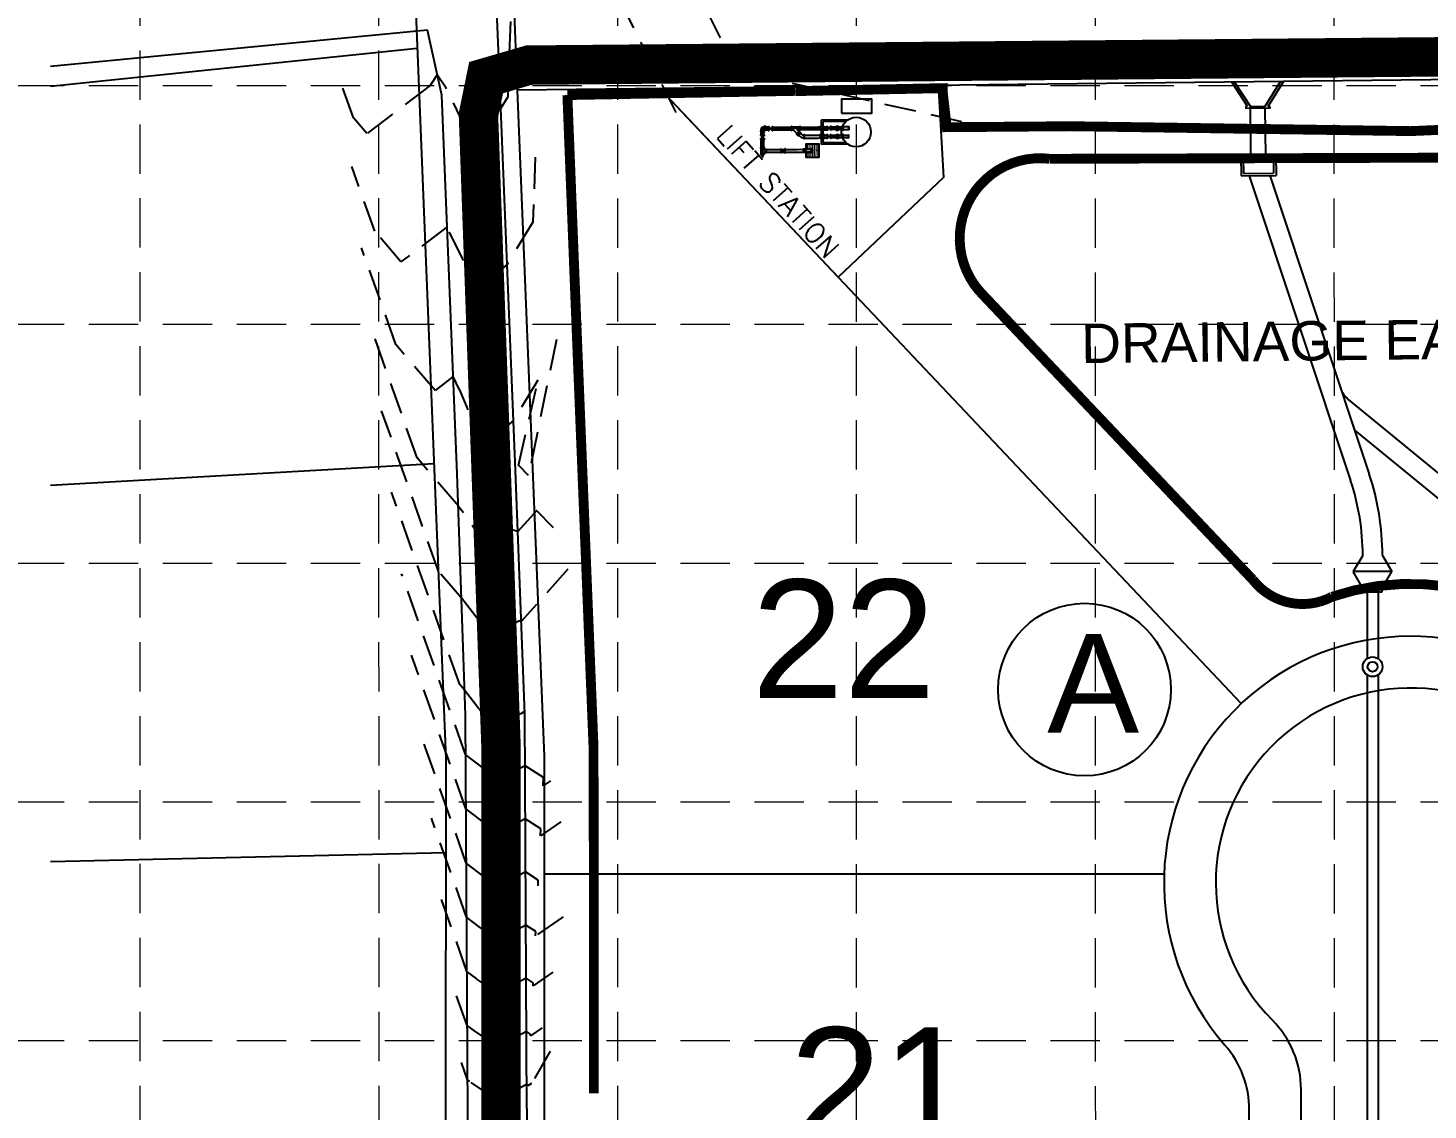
# Model space of a CAD drawing. Header units: feet. Extents: x 4586 to 6528, y 2127 to 5231.
# Drawn here: x 4759.2 to 5043.1, y 4536.9 to 4756.3 of the extents above; entities that cross this region are included whole.
import ezdxf
from ezdxf.enums import TextEntityAlignment as Align

# ---------------------------------------------------------------- set-up
doc = ezdxf.new("R2010")
doc.units = ezdxf.units.FT
doc.header["$LTSCALE"] = 80
doc.header["$MEASUREMENT"] = 0
for name, pattern in [('HIDDEN', [0.375, 0.25, -0.125]), ('PHANTOM2', [1.25, 0.625, -0.125, 0.125, -0.125, 0.125, -0.125]), ('TIGHT', [0.12, 0.08, -0.04])]:
    doc.linetypes.add(name, pattern=pattern)
for name, color, linetype in [('BLOCK', 8, 'CONTINUOUS'), ('CONT-MJR', 9, 'TIGHT'), ('CONT-MNR', 8, 'TIGHT'), ('GRID', 254, 'HIDDEN'), ('LIFTSTATION', 3, 'CONTINUOUS'), ('LIMITS OF DISTURBANCE', 1, 'HIDDEN'), ('LOTNUMS', 8, 'CONTINUOUS'), ('LOTS', 8, 'CONTINUOUS'), ('OUTLINE', 6, 'CONTINUOUS'), ('P-PAV', 8, 'CONTINUOUS'), ('P-RW', 161, 'TIGHT'), ('PROPERTY', 7, 'PHANTOM2'), ('ROAD-LINE', 60, 'CONTINUOUS'), ('ROW', 60, 'CONTINUOUS'), ('SHORES', 8, 'CONTINUOUS'), ('SHT12', 15, 'CONTINUOUS'), ('STORM', 5, 'CONTINUOUS')]:
    doc.layers.add(name, color=color, linetype=linetype)
doc.styles.add('L100', font='simplex', dxfattribs={"height": 8})
doc.styles.get("Standard").update_dxf_attribs({"font": 'ARIAL.TTF', "height": 6.4})

msp = doc.modelspace()

# ---------------------------------------------------------------- linework, layer by layer
at = {"layer": 'BLOCK', "color": 7}
msp.add_circle((4973.41, 4622.15), 17.5, dxfattribs=at)
at = {"layer": 'CONT-MJR', "color": 35, "extrusion": (0.893603, 0.448859, 0), "elevation": 6512.31}
msp.add_lwpolyline([(2049.23, 455), (2058.06, 455)], dxfattribs=at)
at = {"layer": 'CONT-MJR', "color": 35, "extrusion": (0.780347, 0.625347, 0), "elevation": 6796.48}
msp.add_lwpolyline([(636.75, 455), (646.06, 455)], dxfattribs=at)
at = {"layer": 'CONT-MJR', "color": 35, "extrusion": (-0.220185, -0.975458, 0), "elevation": -5710.64}
msp.add_lwpolyline([(3784.02, 455), (3739.8, 455)], dxfattribs=at)
at = {"layer": 'CONT-MJR', "color": 35, "extrusion": (0.942639, 0.333815, 0)}
for points, elevation in [([(2786.27, 460), (2813.94, 460)], 6119.2), ([(2705.5, 465), (2732.69, 465)], 6101.16)]:
    msp.add_lwpolyline(points, dxfattribs=dict(at, elevation=elevation))
at = {"layer": 'CONT-MJR', "color": 35}
for points, elevation in [([(4846.44, 4659.36), (4838.1, 4669.13)], 460), ([(4865.75, 4654.92), (4862.32, 4658.48)], 460), ([(4852.8, 4650.15), (4847.47, 4658.02)], 460), ([(4855.95, 4653.47), (4852.8, 4650.15)], 460), ([(4851.63, 4584.24), (4848.05, 4586.97)], 465), ([(4860.07, 4585.15), (4857.63, 4583.83)], 465)]:
    msp.add_lwpolyline(points, dxfattribs=dict(at, elevation=elevation))
at = {"layer": 'CONT-MJR', "color": 35, "extrusion": (0.792582, 0.609765, 0), "elevation": 6682.31}
msp.add_lwpolyline([(736.05, 460), (737.74, 460)], dxfattribs=at)
at = {"layer": 'CONT-MJR', "color": 35, "extrusion": (0.74728, -0.664509, 0), "elevation": 537.92}
msp.add_lwpolyline([(6712.25, 460), (6706.49, 460)], dxfattribs=at)
at = {"layer": 'CONT-MJR', "color": 35, "extrusion": (-0.560335, 0.828266, 0), "elevation": 1133.34}
msp.add_lwpolyline([(-6631.36, 460), (-6629.52, 460)], dxfattribs=at)
at = {"layer": 'CONT-MJR', "color": 35, "extrusion": (-0.296449, -0.955049, 0), "elevation": -5885.26}
msp.add_lwpolyline([(3260.38, 460), (3259.31, 460)], dxfattribs=at)
at = {"layer": 'CONT-MJR', "color": 35, "extrusion": (-0.542801, -0.839862, 0), "elevation": -6488.94}
msp.add_lwpolyline([(1596.03, 465), (1592.96, 465)], dxfattribs=at)
at = {"layer": 'CONT-MJR', "color": 35, "extrusion": (-0.560546, -0.828123, 0), "elevation": -6515.88}
msp.add_lwpolyline([(1451.06, 465), (1448.07, 465)], dxfattribs=at)
at = {"layer": 'CONT-MJR', "color": 35, "extrusion": (-0.338634, 0.940918, 0), "elevation": 2668.05}
msp.add_lwpolyline([(-6122.87, 465), (-6119.13, 465)], dxfattribs=at)
at = {"layer": 'CONT-MJR', "color": 35, "extrusion": (0.999502, -0.031565, 0), "elevation": 4715.55}
msp.add_lwpolyline([(4733.54, 465), (4734.69, 465)], dxfattribs=at)
at = {"layer": 'CONT-MNR', "color": 35, "extrusion": (0.893603, 0.448859, 0), "elevation": 6497.49}
msp.add_lwpolyline([(2039.72, 456), (2065.2, 456)], dxfattribs=at)
at = {"layer": 'CONT-MNR', "color": 35, "extrusion": (0.99937, -0.035504, 0)}
for points, elevation in [([(4927.07, 457), (4911.78, 457)], 4685.01), ([(4899.73, 458), (4886.59, 458)], 4691.02)]:
    msp.add_lwpolyline(points, dxfattribs=dict(at, elevation=elevation))
at = {"layer": 'CONT-MNR', "color": 35, "extrusion": (0.838574, -0.544788, 0), "elevation": 1474.5}
msp.add_lwpolyline([(6618.52, 457), (6615.93, 457)], dxfattribs=at)
at = {"layer": 'CONT-MNR', "color": 35, "extrusion": (0.833143, 0.553057, 0), "elevation": 6659.49}
msp.add_lwpolyline([(1273.49, 457), (1276.79, 457)], dxfattribs=at)
at = {"layer": 'CONT-MNR', "color": 35}
for points, elevation in [([(4825.17, 4738.07), (4822.79, 4744.78)], 457), ([(4840.76, 4744.65), (4827.88, 4734.89)], 457), ([(4827.88, 4734.89), (4825.17, 4738.07)], 457), ([(4854.78, 4739.82), (4854.21, 4739.04)], 457), ([(4855.03, 4740.03), (4854.78, 4739.82)], 457), ([(4844.17, 4715.96), (4834.8, 4708.86)], 458), ([(4861.55, 4716.96), (4856.32, 4708.37)], 458), ([(4834.8, 4708.86), (4829.48, 4715.09)], 458), ([(4833.79, 4692.11), (4826.83, 4711.74)], 459), ([(4856.32, 4708.37), (4855.4, 4707.58)], 458), ([(4845.41, 4685.62), (4841.72, 4682.82)], 459), ([(4858.67, 4667.61), (4862.59, 4684.88)], 459), ([(4852.1, 4669.98), (4846.71, 4682.93)], 459), ([(4842.4, 4646.15), (4830.88, 4678.69)], 461), ([(4857.61, 4676.71), (4856.02, 4675.34)], 459), ([(4852.39, 4670.39), (4852.1, 4669.98)], 459), ([(4847.07, 4640.68), (4842.4, 4646.15)], 461), ([(4851.05, 4635.52), (4847.07, 4640.68)], 461), ([(4858.67, 4636.1), (4854.82, 4633.49)], 461), ([(4859.19, 4635.94), (4858.67, 4636.1)], 461), ([(4853.42, 4632.02), (4851.05, 4635.52)], 461), ([(4854.82, 4633.49), (4853.42, 4632.02)], 461), ([(4853.77, 4615.43), (4851.34, 4617.28)], 462), ([(4859.87, 4617.71), (4859.13, 4617.2)], 462), ([(4853.06, 4605.04), (4847.92, 4608.94)], 463), ([(4853.98, 4604.41), (4853.06, 4605.04)], 463), ([(4859.16, 4606.27), (4853.98, 4604.41)], 463), ([(4859.96, 4606.7), (4859.16, 4606.27)], 463), ([(4863.65, 4602.62), (4863.7, 4604.29)], 463), ([(4865.16, 4603.66), (4863.65, 4602.62)], 463), ([(4848.11, 4575.98), (4840.99, 4596.08)], 466), ([(4867.24, 4595.31), (4863.13, 4592.48)], 464), ([(4863.13, 4592.48), (4863.18, 4593.89)], 464), ([(4867.72, 4576.08), (4862.1, 4572.19)], 466), ([(4854.17, 4571.64), (4850.92, 4573.84)], 466), ([(4856.86, 4572.61), (4854.17, 4571.64)], 466), ([(4848.24, 4554.01), (4845.04, 4563.03)], 468), ([(4860.18, 4563.6), (4856.09, 4561.39)], 467), ([(4849.5, 4553.05), (4848.24, 4554.01)], 468), ([(4860.23, 4552.83), (4855.32, 4550.16)], 468), ([(4855.32, 4550.16), (4854.3, 4549.8)], 468), ([(4848.3, 4543.02), (4847.06, 4546.51)], 469), ([(4848.79, 4542.65), (4848.3, 4543.02)], 469), ([(4860.28, 4542.06), (4854.55, 4538.94)], 469), ([(4860.55, 4541.89), (4860.28, 4542.06)], 469), ([(4860.54, 4541.77), (4860.55, 4541.89)], 469)]:
    msp.add_lwpolyline(points, dxfattribs=dict(at, elevation=elevation))
at = {"layer": 'CONT-MNR', "color": 35, "extrusion": (0.900261, 0.43535, 0)}
for points, elevation in [([(2152.37, 457), (2162.08, 457)], 6426.2), ([(2129.11, 458), (2136.69, 458)], 6414.11), ([(2105.85, 459), (2108.83, 459)], 6402.02)]:
    msp.add_lwpolyline(points, dxfattribs=dict(at, elevation=elevation))
at = {"layer": 'CONT-MNR', "color": 35, "extrusion": (0.85396, -0.520339, 0)}
for points, elevation in [([(6576.77, 457), (6574.06, 457)], 1679.58), ([(6530.9, 459), (6521.32, 459)], 1714.73)]:
    msp.add_lwpolyline(points, dxfattribs=dict(at, elevation=elevation))
at = {"layer": 'CONT-MNR', "color": 35, "extrusion": (0.818125, -0.575041, 0)}
for points, elevation in [([(6668.5, 457), (6660.27, 457)], 1246.21), ([(6639.89, 458), (6635.52, 458)], 1265.2)]:
    msp.add_lwpolyline(points, dxfattribs=dict(at, elevation=elevation))
at = {"layer": 'CONT-MNR', "color": 35, "extrusion": (0.923264, 0.384165, 0)}
for points, elevation in [([(2506.17, 457), (2509.45, 457)], 6295.34), ([(2476.89, 458), (2485.55, 458)], 6284.58)]:
    msp.add_lwpolyline(points, dxfattribs=dict(at, elevation=elevation))
at = {"layer": 'CONT-MNR', "color": 35, "extrusion": (0.942639, 0.333815, 0)}
for points, elevation in [([(2832.47, 458), (2846.44, 458)], 6126.42), ([(2740.07, 462), (2781.44, 462)], 6111.98), ([(2726.26, 463), (2765.19, 463)], 6108.37), ([(2715.88, 464), (2748.94, 464)], 6104.77), ([(2684.75, 467), (2700.19, 467)], 6093.94)]:
    msp.add_lwpolyline(points, dxfattribs=dict(at, elevation=elevation))
at = {"layer": 'CONT-MNR', "color": 35, "extrusion": (0.806248, -0.591577, 0)}
for points, elevation in [([(6667.82, 458), (6664.27, 458)], 1129.76), ([(6642.2, 459), (6636.05, 459)], 1149.34)]:
    msp.add_lwpolyline(points, dxfattribs=dict(at, elevation=elevation))
at = {"layer": 'CONT-MNR', "color": 35, "extrusion": (0.979467, -0.201606, 0), "elevation": 3820.26}
msp.add_lwpolyline([(5577.84, 459), (5549.68, 459)], dxfattribs=at)
at = {"layer": 'CONT-MNR', "color": 35, "extrusion": (0.760418, 0.649434, 0)}
for points, elevation in [([(416.53, 459), (428.74, 459)], 6722.91), ([(366.39, 462), (367.92, 462)], 6687.97)]:
    msp.add_lwpolyline(points, dxfattribs=dict(at, elevation=elevation))
at = {"layer": 'CONT-MNR', "color": 35, "extrusion": (0.720575, 0.693377, 0), "elevation": 6737.45}
msp.add_lwpolyline([(-8.4, 459), (-5.53, 459)], dxfattribs=at)
at = {"layer": 'CONT-MNR', "color": 35, "extrusion": (0.74728, -0.664509, 0), "elevation": 550.55}
msp.add_lwpolyline([(6707.55, 461), (6693.32, 461)], dxfattribs=at)
at = {"layer": 'CONT-MNR', "color": 35, "extrusion": (0.792582, 0.609765, 0), "elevation": 6660.54}
msp.add_lwpolyline([(701.4, 462), (707.36, 462)], dxfattribs=at)
at = {"layer": 'CONT-MNR', "color": 35, "extrusion": (0.338634, -0.940918, 0)}
for points, elevation in [([(6135.58, 462), (6130.05, 462)], -2698.94), ([(6104.78, 469), (6104.57, 469)], -2626.86)]:
    msp.add_lwpolyline(points, dxfattribs=dict(at, elevation=elevation))
at = {"layer": 'CONT-MNR', "color": 35, "extrusion": (-0.296449, -0.955049, 0), "elevation": -5850.84}
msp.add_lwpolyline([(3272.52, 462), (3272.5, 462)], dxfattribs=at)
at = {"layer": 'CONT-MNR', "color": 35, "extrusion": (-0.560546, -0.828123, 0)}
for points, elevation in [([(1432.54, 462), (1432.35, 462)], -6542.91), ([(1444.89, 464), (1442.83, 464)], -6524.89), ([(1463.41, 467), (1458.55, 467)], -6497.86), ([(1469.58, 468), (1463.79, 468)], -6488.85)]:
    msp.add_lwpolyline(points, dxfattribs=dict(at, elevation=elevation))
at = {"layer": 'CONT-MNR', "color": 35, "extrusion": (-0.542801, -0.839862, 0)}
for points, elevation in [([(1585.63, 463), (1581.17, 463)], -6506.98), ([(1590.83, 464), (1587.07, 464)], -6497.96), ([(1601.24, 466), (1598.85, 466)], -6479.92)]:
    msp.add_lwpolyline(points, dxfattribs=dict(at, elevation=elevation))
at = {"layer": 'CONT-MNR', "color": 35, "extrusion": (0.605687, 0.795703, 0), "elevation": 6594.97}
msp.add_lwpolyline([(-1078.11, 464), (-1072.63, 464)], dxfattribs=at)
at = {"layer": 'CONT-MNR', "color": 35, "extrusion": (-0.338634, 0.940918, 0)}
for points, elevation in [([(-6127.39, 464), (-6122.77, 464)], 2678.35), ([(-6113.82, 467), (-6111.85, 467)], 2647.45)]:
    msp.add_lwpolyline(points, dxfattribs=dict(at, elevation=elevation))
at = {"layer": 'CONT-MNR', "color": 35, "extrusion": (-0.477166, 0.878813, 0), "elevation": 1719.93}
msp.add_lwpolyline([(-6464.07, 464), (-6462.22, 464)], dxfattribs=at)
at = {"layer": 'CONT-MNR', "color": 35, "extrusion": (-0.605687, -0.795703, 0)}
for points, elevation in [([(1089.57, 466), (1086.04, 466)], -6577.56), ([(1095.3, 467), (1092.75, 467)], -6568.86)]:
    msp.add_lwpolyline(points, dxfattribs=dict(at, elevation=elevation))
at = {"layer": 'CONT-MNR', "color": 35, "extrusion": (0.477166, -0.878813, 0), "elevation": -1700.94}
msp.add_lwpolyline([(6453.88, 466), (6450.16, 466)], dxfattribs=at)
at = {"layer": 'CONT-MNR', "color": 35, "extrusion": (0.999502, -0.031565, 0)}
for points, elevation in [([(4723.39, 466), (4724.28, 466)], 4715.35), ([(4713.23, 467), (4713.87, 467)], 4715.16), ([(4703.08, 468), (4703.46, 468)], 4714.96)]:
    msp.add_lwpolyline(points, dxfattribs=dict(at, elevation=elevation))
at = {"layer": 'CONT-MNR', "color": 35, "extrusion": (-0.567956, 0.823059, 0)}
for points, elevation in [([(-6597.27, 467), (-6592.41, 467)], 993.67), ([(-6580.93, 469), (-6580.04, 469)], 977.57)]:
    msp.add_lwpolyline(points, dxfattribs=dict(at, elevation=elevation))
at = {"layer": 'CONT-MNR', "color": 35, "extrusion": (0.542801, 0.839862, 0)}
for points, elevation in [([(-1606.44, 467), (-1604.75, 467)], 6470.9), ([(-1611.64, 468), (-1610.64, 468)], 6461.88)]:
    msp.add_lwpolyline(points, dxfattribs=dict(at, elevation=elevation))
at = {"layer": 'CONT-MNR', "color": 35, "extrusion": (0.567956, -0.823059, 0), "elevation": -985.62}
msp.add_lwpolyline([(6589.1, 468), (6586.22, 468)], dxfattribs=at)
at = {"layer": 'CONT-MNR', "color": 35, "extrusion": (0.865793, -0.500403, 0), "elevation": 1935.89}
msp.add_lwpolyline([(6372.83, 469), (6365.27, 469)], dxfattribs=at)
at = {"layer": 'CONT-MNR', "color": 35, "extrusion": (0.560546, 0.828123, 0), "elevation": 6479.84}
msp.add_lwpolyline([(-1475.76, 469), (-1469.03, 469)], dxfattribs=at)
at = {"layer": 'GRID', "color": 252, "linetype": 'HIDDEN', "lineweight": 0, "ltscale": 0.5}
for p, q in [((4782.29, 2371.77), (4781.84, 5178.51)), ((4830.97, 2371.77), (4830.2, 5178.44)), ((4878.95, 2371.76), (4878.75, 5178.81)), ((4927.08, 2371.75), (4927.23, 5178.72)), ((4975.87, 2371.74), (4975.61, 5178.55)), ((5024.47, 2371.74), (5023.98, 5178.59)), ((4636.51, 4744.65), (6476.69, 4744.65)), ((4636.51, 4696.22), (6476.69, 4696.22)), ((4636.51, 4647.8), (6476.69, 4647.8)), ((4636.51, 4599.37), (6476.69, 4599.37)), ((4636.51, 4550.95), (6476.69, 4550.95))]:
    msp.add_line(p, q, dxfattribs=at)
at = {"layer": 'LIFTSTATION', "color": 7}
for p, q in [((4924.2, 4735.96), (4908.09, 4735.96)), ((4908.09, 4735.96), (4908.09, 4730.05)), ((4920.08, 4737.7), (4925.47, 4737.73)), ((4920.11, 4732.7), (4920.08, 4737.7)), ((4920.41, 4737.38), (4925.05, 4737.4)), ((4920.44, 4733.02), (4920.41, 4737.38)), ((4925.42, 4732.73), (4920.11, 4732.7)), ((4925.02, 4733.05), (4920.44, 4733.02))]:
    msp.add_line(p, q, dxfattribs=at)
at = {"layer": 'LIFTSTATION', "color": 7, "linetype": 'Continuous'}
msp.add_lwpolyline([(4924.14, 4739.01), (4930.28, 4739.05), (4930.25, 4741.89), (4924.1, 4741.85)], close=True, dxfattribs=at)
at = {"layer": 'LIFTSTATION', "color": 7, "flags": 128}
msp.add_lwpolyline([(4918.16, 4731.83), (4918.17, 4731.16), (4918.17, 4731.05), (4918.06, 4731.05), (4918.06, 4731.16), (4916.93, 4731.15), (4916.93, 4730.09), (4919.6, 4730.11), (4919.58, 4732.77), (4916.92, 4732.76), (4916.92, 4731.71), (4918.06, 4731.72), (4918.06, 4731.83), (4918.16, 4731.83)], close=True, dxfattribs=at)
at = {"layer": 'LIFTSTATION', "color": 7}
msp.add_circle((4927.1, 4735.21), 3, dxfattribs=at)
at = {"layer": 'LIMITS OF DISTURBANCE', "ltscale": 2, "const_width": 8}
msp.add_lwpolyline([(4855.08, 4364.06), (4855.09, 4610.73), (4850.52, 4738.67), (4852.07, 4746.25), (4860.75, 4748.78), (5162.69, 4751.53), (5212.3, 4752.21), (5388.22, 4765.89), (5667.77, 4688.32), (5668.65, 4679.17), (5719.43, 3964.41)], dxfattribs=at)
at = {"layer": 'LOTNUMS', "color": 7}
msp.add_lwpolyline([(4943.8, 4743.85), (4944.82, 4725.98), (4923.45, 4705.79), (4888.18, 4743.11), (4943.72, 4743.84)], dxfattribs=at)
at = {"layer": 'LOTS', "color": 7}
for p, q in [((4887.33, 4744.01), (5005.18, 4619.29)), ((4863.92, 4584.75), (4989.56, 4584.75))]:
    msp.add_line(p, q, dxfattribs=at)
at = {"layer": 'OUTLINE', "color": 7}
for p, q in [((4907.82, 4734.48), (4907.81, 4735.77)), ((4908.38, 4734.48), (4908.38, 4735.53)), ((4907.82, 4734.48), (4908.39, 4733.82)), ((4907.83, 4733.82), (4908.38, 4734.48)), ((4907.85, 4730.51), (4907.83, 4733.82)), ((4908.4, 4731.66), (4908.39, 4733.82)), ((4908.41, 4730.51), (4908.4, 4731.1))]:
    msp.add_line(p, q, dxfattribs=at)
at = {"layer": 'OUTLINE', "color": 7, "linetype": 'Continuous'}
for p, q in [((4909.36, 4736.18), (4908.22, 4736.17)), ((4909.36, 4735.62), (4908.46, 4735.61))]:
    msp.add_line(p, q, dxfattribs=at)
at = {"layer": 'OUTLINE', "color": 7, "linetype": 'Continuous', "flags": 128}
for points in [[(4907.72, 4735.25), (4908.5, 4735.26), (4908.5, 4735.36), (4907.72, 4735.36), (4907.72, 4735.25)], [(4908.68, 4735.43), (4908.68, 4736.37), (4908.55, 4736.37), (4908.55, 4735.43), (4908.68, 4735.43)], [(4909.47, 4735.51), (4909.46, 4736.29), (4909.36, 4736.29), (4909.36, 4735.51), (4909.47, 4735.51)], [(4910.19, 4735.51), (4910.18, 4736.3), (4910.08, 4736.3), (4910.08, 4735.51), (4910.19, 4735.51)], [(4914.09, 4735.54), (4914.08, 4736.32), (4913.98, 4736.32), (4913.98, 4735.54), (4914.09, 4735.54)], [(4915.11, 4734.72), (4915.66, 4735.27), (4915.58, 4735.35), (4915.03, 4734.79), (4915.11, 4734.72)], [(4915.37, 4734.44), (4915.92, 4735), (4915.85, 4735.07), (4915.3, 4734.52), (4915.37, 4734.44)], [(4915.77, 4735.55), (4915.77, 4736.33), (4915.66, 4736.33), (4915.66, 4735.55), (4915.77, 4735.55)], [(4919.84, 4735.57), (4919.83, 4736.36), (4919.94, 4736.36), (4919.94, 4735.57), (4919.84, 4735.57)], [(4920.64, 4736.36), (4920.65, 4735.58), (4920.57, 4735.58), (4920.57, 4736.36), (4920.64, 4736.36)], [(4921.16, 4735.58), (4921.16, 4736.36), (4921.26, 4736.36), (4921.27, 4735.58), (4921.16, 4735.58)], [(4921.88, 4735.59), (4921.88, 4736.37), (4921.98, 4736.37), (4921.99, 4735.59), (4921.88, 4735.59)], [(4923.2, 4736.38), (4923.2, 4735.59), (4923.1, 4735.59), (4923.09, 4736.38), (4923.2, 4736.38)], [(4923.5, 4736.38), (4923.5, 4735.59), (4923.39, 4735.59), (4923.39, 4736.38), (4923.5, 4736.38)], [(4924.34, 4736.38), (4924.34, 4735.6), (4924.45, 4735.6), (4924.44, 4736.38), (4924.34, 4736.38)], [(4907.72, 4734.48), (4908.51, 4734.48), (4908.51, 4734.59), (4907.72, 4734.58), (4907.72, 4734.48)], [(4907.73, 4733.71), (4908.51, 4733.72), (4908.51, 4733.82), (4907.73, 4733.82), (4907.73, 4733.71)], [(4916.62, 4733.88), (4916.61, 4734.66), (4916.5, 4734.66), (4916.51, 4733.87), (4916.62, 4733.88)], [(4919.85, 4733.9), (4919.84, 4734.68), (4919.95, 4734.68), (4919.95, 4733.9), (4919.85, 4733.9)], [(4920.66, 4733.9), (4920.65, 4734.68), (4920.58, 4734.68), (4920.58, 4733.9), (4920.66, 4733.9)], [(4921.17, 4733.9), (4921.17, 4734.69), (4921.27, 4734.69), (4921.28, 4733.9), (4921.17, 4733.9)], [(4921.89, 4733.91), (4921.89, 4734.69), (4921.99, 4734.69), (4922, 4733.91), (4921.89, 4733.91)], [(4923.21, 4734.7), (4923.21, 4733.91), (4923.11, 4733.91), (4923.1, 4734.7), (4923.21, 4734.7)], [(4923.51, 4734.7), (4923.51, 4733.92), (4923.4, 4733.92), (4923.4, 4734.7), (4923.51, 4734.7)], [(4924.35, 4734.71), (4924.35, 4733.92), (4924.46, 4733.92), (4924.45, 4734.71), (4924.35, 4734.71)], [(4907.74, 4731.95), (4908.52, 4731.95), (4908.52, 4732.06), (4907.74, 4732.05), (4907.74, 4731.95)], [(4907.75, 4730.81), (4908.53, 4730.82), (4908.53, 4730.93), (4907.75, 4730.92), (4907.75, 4730.81)], [(4908.84, 4731.77), (4908.84, 4730.99), (4908.73, 4730.99), (4908.73, 4731.77), (4908.84, 4731.77)], [(4911.99, 4731.79), (4912, 4731.01), (4911.89, 4731.01), (4911.88, 4731.79), (4911.99, 4731.79)], [(4912.6, 4731.8), (4912.61, 4731.01), (4912.72, 4731.02), (4912.71, 4731.8), (4912.6, 4731.8)], [(4916.45, 4731.04), (4916.45, 4731.82), (4916.55, 4731.82), (4916.56, 4731.04), (4916.45, 4731.04)], [(4916.75, 4731.04), (4916.74, 4731.82), (4916.85, 4731.82), (4916.85, 4731.04), (4916.75, 4731.04)], [(4918.06, 4731.05), (4918.06, 4731.83), (4918.16, 4731.83), (4918.17, 4731.05), (4918.06, 4731.05)]]:
    msp.add_lwpolyline(points, close=True, dxfattribs=at)
for points in [[(4908.5, 4735.31), (4907.72, 4735.31)], [(4908.61, 4736.37), (4908.62, 4735.43)], [(4909.41, 4736.29), (4909.41, 4735.51)], [(4909.46, 4736.18), (4910.08, 4735.62)], [(4909.47, 4735.62), (4910.08, 4736.19)], [(4910.13, 4736.3), (4910.14, 4735.51)], [(4910.18, 4736.19), (4913.26, 4736.2)], [(4910.19, 4735.63), (4913.27, 4735.64)], [(4913.26, 4736.2), (4913.98, 4736.21)], [(4913.26, 4735.64), (4913.98, 4735.65)], [(4914.03, 4736.32), (4914.04, 4735.54)], [(4915.5, 4735.27), (4915.11, 4735.66), (4915.66, 4735.66), (4915.66, 4736.22), (4914.09, 4736.21), (4914.09, 4735.65), (4914.32, 4735.65), (4915.11, 4734.87)], [(4915.62, 4735.31), (4915.07, 4734.75)], [(4915.58, 4735.19), (4915.99, 4734.78)], [(4915.71, 4736.33), (4915.72, 4735.55)], [(4915.77, 4736.22), (4919.38, 4736.24), (4919.83, 4736.25)], [(4919.83, 4735.68), (4919.38, 4735.68), (4915.77, 4735.66)], [(4919.88, 4736.36), (4919.89, 4735.57)], [(4919.94, 4736.25), (4920.38, 4736.25)], [(4919.94, 4735.69), (4920.39, 4735.69)], [(4920.38, 4736.25), (4920.57, 4736.25)], [(4920.39, 4735.69), (4920.57, 4735.69)], [(4920.64, 4736.25), (4920.83, 4736.25)], [(4920.65, 4735.69), (4920.83, 4735.69)], [(4920.83, 4736.25), (4921.16, 4736.25)], [(4920.83, 4735.69), (4921.16, 4735.69)], [(4921.21, 4736.36), (4921.22, 4735.58)], [(4921.88, 4735.7), (4921.26, 4736.25)], [(4921.88, 4736.26), (4921.27, 4735.69)], [(4921.93, 4736.37), (4921.94, 4735.59)], [(4921.98, 4736.26), (4923.1, 4736.27)], [(4921.98, 4736.26), (4923.1, 4735.7)], [(4923.1, 4735.7), (4921.99, 4735.7)], [(4923.09, 4736.34), (4923.04, 4736.34), (4923.04, 4736.29), (4923.09, 4736.29)], [(4923.09, 4736.12), (4923.04, 4736.12), (4923.04, 4736.07), (4923.09, 4736.07)], [(4923.1, 4735.87), (4923.04, 4735.87), (4923.04, 4735.82), (4923.1, 4735.82)], [(4923.1, 4735.67), (4923.04, 4735.67), (4923.04, 4735.62), (4923.1, 4735.62)], [(4923.15, 4735.59), (4923.15, 4736.38)], [(4923.39, 4736.34), (4923.2, 4736.34)], [(4923.39, 4736.29), (4923.2, 4736.29)], [(4923.2, 4736.27), (4923.39, 4736.27)], [(4923.39, 4736.12), (4923.2, 4736.12)], [(4923.2, 4736.07), (4923.39, 4736.07)], [(4923.39, 4735.87), (4923.2, 4735.87)], [(4923.39, 4735.87), (4923.2, 4735.87)], [(4923.2, 4735.82), (4923.39, 4735.82)], [(4923.39, 4735.71), (4923.2, 4735.7)], [(4923.39, 4735.67), (4923.2, 4735.67)], [(4923.2, 4735.62), (4923.39, 4735.62)], [(4923.45, 4735.59), (4923.44, 4736.38)], [(4923.5, 4736.29), (4923.55, 4736.29), (4923.55, 4736.34), (4923.5, 4736.34)], [(4923.5, 4736.27), (4924.34, 4736.27)], [(4923.5, 4736.07), (4923.55, 4736.07), (4923.55, 4736.12), (4923.5, 4736.12)], [(4923.5, 4735.83), (4923.55, 4735.83), (4923.55, 4735.88), (4923.5, 4735.88)], [(4924.34, 4735.71), (4923.5, 4735.71)], [(4923.5, 4735.63), (4923.55, 4735.63), (4923.55, 4735.68), (4923.5, 4735.68)], [(4924.39, 4735.6), (4924.39, 4736.38)], [(4925.61, 4736.28), (4924.44, 4736.27)], [(4924.45, 4735.71), (4925.61, 4735.72)], [(4908.51, 4734.54), (4907.72, 4734.53)], [(4908.51, 4733.77), (4907.73, 4733.76)], [(4915.19, 4734.8), (4915.6, 4734.38)], [(4915.89, 4735.04), (4915.34, 4734.48)], [(4916.5, 4734.55), (4919.39, 4734.56), (4919.84, 4734.57)], [(4916.51, 4733.99), (4919.39, 4734), (4919.84, 4734.01)], [(4916.56, 4734.66), (4916.56, 4733.88)], [(4919.89, 4734.68), (4919.9, 4733.9)], [(4919.95, 4734.57), (4920.4, 4734.57)], [(4919.95, 4734.01), (4920.4, 4734.01)], [(4920.4, 4734.57), (4920.58, 4734.57)], [(4920.4, 4734.01), (4920.58, 4734.01)], [(4920.65, 4734.57), (4920.84, 4734.57)], [(4920.66, 4734.01), (4920.84, 4734.01)], [(4920.84, 4734.57), (4921.17, 4734.57)], [(4920.84, 4734.01), (4921.17, 4734.01)], [(4921.22, 4734.69), (4921.23, 4733.9)], [(4921.89, 4734.02), (4921.27, 4734.58)], [(4921.89, 4734.58), (4921.28, 4734.02)], [(4921.94, 4734.69), (4921.95, 4733.91)], [(4921.99, 4734.58), (4923.11, 4734.59)], [(4921.99, 4734.58), (4923.11, 4734.03)], [(4923.11, 4734.03), (4922, 4734.02)], [(4923.1, 4734.66), (4923.05, 4734.66), (4923.05, 4734.61), (4923.1, 4734.61)], [(4923.1, 4734.44), (4923.05, 4734.44), (4923.05, 4734.39), (4923.1, 4734.39)], [(4923.11, 4734.19), (4923.05, 4734.19), (4923.05, 4734.14), (4923.11, 4734.14)], [(4923.11, 4733.99), (4923.05, 4733.99), (4923.05, 4733.94), (4923.11, 4733.94)], [(4923.16, 4733.91), (4923.16, 4734.7)], [(4923.4, 4734.66), (4923.21, 4734.66)], [(4923.4, 4734.61), (4923.21, 4734.61)], [(4923.21, 4734.59), (4923.4, 4734.59)], [(4923.4, 4734.44), (4923.21, 4734.44)], [(4923.21, 4734.39), (4923.4, 4734.39)], [(4923.4, 4734.2), (4923.21, 4734.2)], [(4923.4, 4734.2), (4923.21, 4734.2)], [(4923.21, 4734.15), (4923.4, 4734.15)], [(4923.4, 4734.03), (4923.21, 4734.03)], [(4923.4, 4734), (4923.21, 4733.99)], [(4923.21, 4733.94), (4923.4, 4733.95)], [(4923.46, 4733.92), (4923.45, 4734.7)], [(4923.51, 4734.61), (4923.56, 4734.62), (4923.56, 4734.67), (4923.51, 4734.66)], [(4923.51, 4734.59), (4924.35, 4734.59)], [(4923.51, 4734.39), (4923.56, 4734.4), (4923.56, 4734.45), (4923.51, 4734.44)], [(4923.51, 4734.15), (4923.56, 4734.15), (4923.56, 4734.2), (4923.51, 4734.2)], [(4924.35, 4734.03), (4923.51, 4734.03)], [(4923.51, 4733.95), (4923.56, 4733.95), (4923.56, 4734), (4923.51, 4734)], [(4924.4, 4733.92), (4924.4, 4734.71)], [(4924.45, 4734.59), (4925.56, 4734.6)], [(4925.57, 4734.04), (4924.46, 4734.03)], [(4908.52, 4732), (4907.74, 4732)], [(4908.53, 4730.87), (4907.75, 4730.87)], [(4908.41, 4730.52), (4908.39, 4730.52), (4908.37, 4730.53), (4908.36, 4730.54), (4908.34, 4730.54), (4908.33, 4730.55), (4908.31, 4730.56), (4908.29, 4730.56), (4908.28, 4730.57), (4908.26, 4730.57), (4908.24, 4730.58), (4908.23, 4730.58), (4908.21, 4730.58), (4908.2, 4730.58), (4908.18, 4730.58), (4908.16, 4730.57), (4908.15, 4730.57), (4908.13, 4730.56), (4908.11, 4730.56), (4908.1, 4730.55), (4908.09, 4730.54)], [(4908.41, 4730.51), (4908.34, 4730.51), (4908.27, 4730.51), (4908.22, 4730.52), (4908.17, 4730.52), (4908.14, 4730.53), (4908.11, 4730.54), (4908.09, 4730.54), (4908.09, 4730.54)], [(4908.4, 4731.66), (4915.15, 4731.7)], [(4908.4, 4731.1), (4915.14, 4731.14)], [(4908.73, 4731.66), (4908.84, 4731.66)], [(4908.73, 4731.1), (4908.84, 4731.1)], [(4908.79, 4730.99), (4908.78, 4731.77)], [(4911.17, 4731.12), (4911.89, 4731.12)], [(4911.89, 4731.68), (4911.99, 4731.68)], [(4911.89, 4731.12), (4912, 4731.12)], [(4911.94, 4731.01), (4911.94, 4731.79)], [(4912.61, 4731.13), (4911.99, 4731.68)], [(4912.61, 4731.69), (4912, 4731.12)], [(4912.66, 4731.01), (4912.66, 4731.8)], [(4915.15, 4731.7), (4916.45, 4731.71)], [(4915.15, 4731.14), (4916.45, 4731.15)], [(4916.5, 4731.82), (4916.51, 4731.04)], [(4916.74, 4731.71), (4916.55, 4731.71)], [(4916.74, 4731.15), (4916.56, 4731.15)], [(4916.8, 4731.82), (4916.8, 4731.04)], [(4918.11, 4731.83), (4918.11, 4731.05)]]:
    msp.add_lwpolyline(points, dxfattribs=at)
at = {"layer": 'OUTLINE', "color": 7, "linetype": 'Continuous'}
for points in [[(4925.61, 4736.28, 0.180832), (4925.59, 4736.27, 0.102997), (4925.57, 4736.24, 0.062531), (4925.55, 4736.19, 0.048754), (4925.55, 4736.14, 0.048754), (4925.55, 4736.08, 0.062531), (4925.57, 4736.04, 0.102997), (4925.59, 4736.01, 0.180832), (4925.61, 4736, 0.180832), (4925.64, 4736.01, 0.102997), (4925.66, 4736.04, 0.062531), (4925.67, 4736.08, 0.048754), (4925.68, 4736.14, 0.048754), (4925.67, 4736.2, 0.062531), (4925.66, 4736.24, 0.102997), (4925.63, 4736.27, 0.180832)], [(4925.57, 4734.6, 0.180832), (4925.55, 4734.59, 0.102997), (4925.52, 4734.56, 0.062531), (4925.51, 4734.52, 0.048754), (4925.51, 4734.46, 0.048754), (4925.51, 4734.41, 0.062531), (4925.53, 4734.37, 0.102997), (4925.55, 4734.34, 0.180832), (4925.57, 4734.33, 0.180832), (4925.59, 4734.34, 0.102997), (4925.62, 4734.37, 0.062531), (4925.63, 4734.41, 0.048754), (4925.64, 4734.47, 0.048754), (4925.63, 4734.52, 0.062531), (4925.62, 4734.56, 0.102997), (4925.59, 4734.59, 0.180832)]]:
    msp.add_lwpolyline(points, format="xyb", close=True, dxfattribs=at)
for points in [[(4925.62, 4735.72, 0.180832), (4925.64, 4735.73, 0.102997), (4925.66, 4735.76, 0.062531), (4925.68, 4735.81, 0.048754), (4925.68, 4735.86, 0.048754), (4925.67, 4735.92, 0.062531), (4925.66, 4735.96, 0.102997), (4925.64, 4735.99, 0.180832), (4925.61, 4736, 0.180832)], [(4925.57, 4734.04, -0.105301), (4925.6, 4734.06, 0.102997), (4925.62, 4734.09, 0.062531), (4925.63, 4734.13, 0.048754), (4925.64, 4734.19, 0.048754), (4925.63, 4734.24, 0.062531), (4925.62, 4734.29, 0.102997), (4925.59, 4734.32, 0.180832), (4925.57, 4734.33, 0.180832)]]:
    msp.add_lwpolyline(points, format="xyb", dxfattribs=at)
at = {"layer": 'OUTLINE', "color": 7, "linetype": 'Continuous', "flags": 128}
for points in [[(4915.6, 4734.38), (4915.6, 4734.38), (4915.6, 4734.38, 0.198912), (4916.56, 4733.99), (4916.56, 4733.99), (4916.56, 4733.99)], [(4915.99, 4734.78), (4915.99, 4734.78, 0.198912), (4916.56, 4734.55), (4916.56, 4734.55)]]:
    msp.add_lwpolyline(points, format="xyb", dxfattribs=at)
at = {"layer": 'OUTLINE', "color": 7}
for centre, radius in [((4908.22, 4735.77), 0.406), ((4908.46, 4735.53), 0.0811)]:
    msp.add_arc(centre, radius, 90.3529, 180.3529, dxfattribs=at)
at = {"layer": 'OUTLINE', "color": 7, "linetype": 'Continuous'}
msp.add_arc((4907.92, 4730.92), 0.409, 257.5261, 294.2499, dxfattribs=at)
at = {"layer": 'P-PAV', "color": 7}
msp.add_line((5017.32, 4336.99), (5017.32, 4541), dxfattribs=at)
for centre, radius, start, end in [((5039.52, 4582.95), 39.5, 46.386, 224.82), ((4997.32, 4541), 20, 0.0007, 44.82)]:
    msp.add_arc(centre, radius, start, end, dxfattribs=at)
at = {"layer": 'P-RW', "color": 41, "const_width": 2}
for points in [[(4914.69, 4743.56), (4868.55, 4742.71)], [(5122.78, 4745.1), (5085.54, 4737.38), (5039.58, 4735.4), (4970.63, 4736.39), (4945.47, 4736.19), (4944.68, 4743.12), (4944.68, 4744.11), (4914.77, 4743.51)]]:
    msp.add_lwpolyline(points, dxfattribs=at)
for points, elevation in [([(4870.26, 4699.27), (4868.55, 4742.71)], 465.92), ([(4873.92, 4584.75), (4873.84, 4610.75), (4871.48, 4669.1), (4870.26, 4699.27)], 465.92), ([(4873.92, 4584.75), (4873.92, 4540.25)], 466)]:
    msp.add_lwpolyline(points, dxfattribs=dict(at, elevation=elevation))
at = {"layer": 'P-RW', "color": 41, "const_width": 2, "elevation": 464}
msp.add_lwpolyline([(5098.05, 4730.16), (4966.39, 4729.78, 0.716861), (4952.95, 4702.05), (5007.51, 4644.44, 0.364333), (5023.59, 4640.97, -0.297248), (5076.34, 4627.37, 0.220237), (5087.91, 4625.72), (5105.57, 4626.29)], format="xyb", dxfattribs=at)
at = {"layer": 'PROPERTY', "linetype": 'Continuous'}
for p, q in [((4858.45, 4743.68), (4849.91, 4954.81)), ((5211.44, 4747.76), (4858.45, 4743.68)), ((4863.92, 4608.55), (4858.45, 4743.68)), ((4863.92, 4085.44), (4863.92, 4608.55))]:
    msp.add_line(p, q, dxfattribs=at)
at = {"layer": 'ROAD-LINE', "color": 7}
msp.add_line((4840.22, 4755.87), (4763.75, 4748.51), dxfattribs=at)
for points in [[(4854.55, 4751.74, 456.63), (4852.01, 4812.5, 455.92), (4849.42, 4873.21, 455.32), (4848.66, 4891.97, 455.18)], [(4848.35, 4452.82, 478.09), (4848.34, 4536.1, 469.63), (4847.88, 4616.96, 462.27), (4846.21, 4665.9, 459.65), (4843.07, 4742.66, 457.12), (4840.22, 4755.87, 456.74)], [(4860.31, 4537.21, 469.45), (4859.91, 4617.16, 462.03), (4858.02, 4666.58, 459.32), (4854.55, 4751.74, 456.63)], [(4860.31, 4537.21, 469.45), (4860.26, 4452.27, 477.97)]]:
    msp.add_polyline3d(points, dxfattribs=at)
at = {"layer": 'ROW', "color": 7}
msp.add_line((5006.82, 4308.52), (5006.82, 4536.88), dxfattribs=at)
for centre, radius, start, end in [((5039.52, 4582.95), 50, 50.058, 221.1555), ((4986.82, 4536.88), 20, 0.0007, 41.1555)]:
    msp.add_arc(centre, radius, start, end, dxfattribs=at)
at = {"layer": 'SHORES'}
for p, q in [((4829.89, 4954.81), (4843.92, 4608.08)), ((4763.75, 4744.5), (4838.09, 4752.21)), ((4841.5, 4667.92), (4763.75, 4663.53)), ((4843.92, 4608.08), (4843.37, 3986.3)), ((4843.9, 4589.02), (4763.75, 4587.19))]:
    msp.add_line(p, q, dxfattribs=at)
at = {"layer": 'SHT12', "color": 7, "linetype": 'Continuous'}
for p, q in [((4916.96, 4732.76), (4916.93, 4732.76)), ((4916.96, 4732.42), (4916.93, 4732.42)), ((4917.05, 4732.59), (4917.01, 4732.59)), ((4917.05, 4732.26), (4917.02, 4732.26)), ((4917.13, 4732.76), (4917.1, 4732.76)), ((4917.13, 4732.42), (4917.1, 4732.42)), ((4917.21, 4732.59), (4917.18, 4732.59)), ((4917.22, 4732.26), (4917.18, 4732.26)), ((4917.3, 4732.76), (4917.26, 4732.76)), ((4917.3, 4732.42), (4917.26, 4732.42)), ((4917.38, 4732.59), (4917.35, 4732.59)), ((4917.38, 4732.26), (4917.35, 4732.26)), ((4917.46, 4732.76), (4917.43, 4732.76)), ((4917.47, 4732.43), (4917.43, 4732.43)), ((4917.55, 4732.59), (4917.51, 4732.59)), ((4917.55, 4732.26), (4917.52, 4732.26)), ((4917.63, 4732.76), (4917.6, 4732.76)), ((4917.63, 4732.43), (4917.6, 4732.43)), ((4917.71, 4732.59), (4917.68, 4732.59)), ((4917.72, 4732.26), (4917.68, 4732.26)), ((4917.8, 4732.76), (4917.76, 4732.76)), ((4917.8, 4732.43), (4917.77, 4732.43)), ((4917.88, 4732.59), (4917.85, 4732.59)), ((4917.88, 4732.26), (4917.85, 4732.26)), ((4917.96, 4732.76), (4917.93, 4732.76)), ((4917.97, 4732.43), (4917.93, 4732.43)), ((4918.05, 4732.6), (4918.01, 4732.6)), ((4918.05, 4732.26), (4918.02, 4732.26)), ((4918.13, 4732.76), (4918.1, 4732.76)), ((4918.13, 4732.43), (4918.1, 4732.43)), ((4918.21, 4732.6), (4918.18, 4732.6)), ((4918.22, 4732.26), (4918.18, 4732.26)), ((4918.3, 4732.76), (4918.26, 4732.76)), ((4918.3, 4732.43), (4918.27, 4732.43)), ((4918.38, 4732.6), (4918.35, 4732.6)), ((4918.38, 4732.26), (4918.35, 4732.26)), ((4918.46, 4732.76), (4918.43, 4732.76)), ((4918.47, 4732.43), (4918.43, 4732.43)), ((4918.55, 4732.6), (4918.51, 4732.6)), ((4918.55, 4732.27), (4918.52, 4732.27)), ((4918.63, 4732.77), (4918.6, 4732.77)), ((4918.63, 4732.43), (4918.6, 4732.43)), ((4918.71, 4732.6), (4918.68, 4732.6)), ((4918.72, 4732.27), (4918.68, 4732.27)), ((4918.8, 4732.77), (4918.76, 4732.77)), ((4918.8, 4732.43), (4918.77, 4732.43)), ((4918.88, 4732.6), (4918.85, 4732.6)), ((4918.88, 4732.27), (4918.85, 4732.27)), ((4918.96, 4732.77), (4918.93, 4732.77)), ((4918.97, 4732.43), (4918.93, 4732.43)), ((4919.05, 4732.6), (4919.01, 4732.6)), ((4919.05, 4732.27), (4919.02, 4732.27)), ((4919.13, 4732.77), (4919.1, 4732.77)), ((4919.13, 4732.44), (4919.1, 4732.44)), ((4919.21, 4732.6), (4919.18, 4732.6)), ((4919.22, 4732.27), (4919.18, 4732.27)), ((4919.3, 4732.77), (4919.26, 4732.77)), ((4919.3, 4732.44), (4919.27, 4732.44)), ((4919.38, 4732.6), (4919.35, 4732.6)), ((4919.38, 4732.27), (4919.35, 4732.27)), ((4919.46, 4732.77), (4919.43, 4732.77)), ((4919.47, 4732.44), (4919.43, 4732.44)), ((4919.55, 4732.6), (4919.51, 4732.6)), ((4919.55, 4732.27), (4919.52, 4732.27)), ((4916.97, 4732.09), (4916.93, 4732.09)), ((4916.97, 4731.76), (4916.94, 4731.76)), ((4916.97, 4731.09), (4916.94, 4731.09)), ((4916.98, 4730.75), (4916.94, 4730.75)), ((4916.98, 4730.42), (4916.94, 4730.42)), ((4917.05, 4731.92), (4917.02, 4731.92)), ((4917.06, 4730.92), (4917.02, 4730.92)), ((4917.06, 4730.59), (4917.03, 4730.59)), ((4917.06, 4730.26), (4917.03, 4730.25)), ((4917.13, 4732.09), (4917.1, 4732.09)), ((4917.14, 4731.76), (4917.1, 4731.76)), ((4917.14, 4731.09), (4917.11, 4731.09)), ((4917.14, 4730.76), (4917.11, 4730.76)), ((4917.14, 4730.42), (4917.11, 4730.42)), ((4917.22, 4731.92), (4917.18, 4731.92)), ((4917.22, 4730.92), (4917.19, 4730.92)), ((4917.23, 4730.59), (4917.19, 4730.59)), ((4917.23, 4730.26), (4917.19, 4730.26)), ((4917.3, 4732.09), (4917.27, 4732.09)), ((4917.3, 4731.76), (4917.27, 4731.76)), ((4917.31, 4731.09), (4917.27, 4731.09)), ((4917.31, 4730.76), (4917.28, 4730.76)), ((4917.31, 4730.42), (4917.28, 4730.42)), ((4917.38, 4731.92), (4917.35, 4731.92)), ((4917.39, 4730.92), (4917.36, 4730.92)), ((4917.39, 4730.59), (4917.36, 4730.59)), ((4917.4, 4730.26), (4917.36, 4730.26)), ((4917.47, 4732.09), (4917.43, 4732.09)), ((4917.47, 4731.76), (4917.44, 4731.76)), ((4917.47, 4731.09), (4917.44, 4731.09)), ((4917.48, 4730.76), (4917.44, 4730.76)), ((4917.48, 4730.42), (4917.44, 4730.42)), ((4917.55, 4731.93), (4917.52, 4731.93)), ((4917.56, 4730.93), (4917.52, 4730.92)), ((4917.56, 4730.59), (4917.53, 4730.59)), ((4917.56, 4730.26), (4917.53, 4730.26)), ((4917.63, 4732.09), (4917.6, 4732.09)), ((4917.64, 4731.76), (4917.6, 4731.76)), ((4917.64, 4731.09), (4917.61, 4731.09)), ((4917.64, 4730.76), (4917.61, 4730.76)), ((4917.64, 4730.43), (4917.61, 4730.43)), ((4917.72, 4731.93), (4917.68, 4731.93)), ((4917.72, 4730.93), (4917.69, 4730.93)), ((4917.73, 4730.59), (4917.69, 4730.59)), ((4917.73, 4730.26), (4917.7, 4730.26)), ((4917.8, 4732.09), (4917.77, 4732.09)), ((4917.8, 4731.76), (4917.77, 4731.76)), ((4917.81, 4731.09), (4917.77, 4731.09)), ((4917.81, 4730.76), (4917.78, 4730.76)), ((4917.81, 4730.43), (4917.78, 4730.43)), ((4917.89, 4731.93), (4917.85, 4731.93)), ((4917.89, 4730.93), (4917.86, 4730.93)), ((4917.89, 4730.59), (4917.86, 4730.59)), ((4917.9, 4730.26), (4917.86, 4730.26)), ((4917.97, 4732.09), (4917.93, 4732.09)), ((4917.97, 4731.76), (4917.94, 4731.76)), ((4917.97, 4731.09), (4917.94, 4731.09)), ((4917.98, 4730.76), (4917.94, 4730.76)), ((4917.98, 4730.43), (4917.94, 4730.43)), ((4918.05, 4731.93), (4918.02, 4731.93)), ((4918.06, 4730.93), (4918.02, 4730.93)), ((4918.06, 4730.59), (4918.03, 4730.59)), ((4918.06, 4730.26), (4918.03, 4730.26)), ((4918.13, 4732.1), (4918.1, 4732.1)), ((4918.14, 4730.76), (4918.11, 4730.76)), ((4918.14, 4730.43), (4918.11, 4730.43)), ((4918.22, 4731.93), (4918.19, 4731.93)), ((4918.22, 4731.6), (4918.19, 4731.6)), ((4918.22, 4731.26), (4918.19, 4731.26)), ((4918.22, 4730.93), (4918.19, 4730.93)), ((4918.23, 4730.6), (4918.19, 4730.6)), ((4918.23, 4730.26), (4918.2, 4730.26)), ((4918.3, 4732.1), (4918.27, 4732.1)), ((4918.3, 4731.76), (4918.27, 4731.76)), ((4918.3, 4731.43), (4918.27, 4731.43)), ((4918.31, 4731.1), (4918.27, 4731.1)), ((4918.31, 4730.76), (4918.28, 4730.76)), ((4918.31, 4730.43), (4918.28, 4730.43)), ((4918.39, 4731.93), (4918.35, 4731.93)), ((4918.39, 4731.6), (4918.35, 4731.6)), ((4918.39, 4731.26), (4918.36, 4731.26)), ((4918.39, 4730.93), (4918.36, 4730.93)), ((4918.39, 4730.6), (4918.36, 4730.6)), ((4918.4, 4730.26), (4918.36, 4730.26)), ((4918.47, 4732.1), (4918.43, 4732.1)), ((4918.47, 4731.76), (4918.44, 4731.76)), ((4918.47, 4731.43), (4918.44, 4731.43)), ((4918.47, 4731.1), (4918.44, 4731.1)), ((4918.48, 4730.76), (4918.44, 4730.76)), ((4918.48, 4730.43), (4918.44, 4730.43)), ((4918.55, 4731.93), (4918.52, 4731.93)), ((4918.55, 4731.6), (4918.52, 4731.6)), ((4918.56, 4731.26), (4918.52, 4731.26)), ((4918.56, 4730.93), (4918.52, 4730.93)), ((4918.56, 4730.6), (4918.53, 4730.6)), ((4918.56, 4730.26), (4918.53, 4730.26)), ((4918.63, 4732.1), (4918.6, 4732.1)), ((4918.64, 4731.77), (4918.6, 4731.77)), ((4918.64, 4731.43), (4918.61, 4731.43)), ((4918.64, 4731.1), (4918.61, 4731.1)), ((4918.64, 4730.77), (4918.61, 4730.76)), ((4918.64, 4730.43), (4918.61, 4730.43)), ((4918.72, 4731.93), (4918.69, 4731.93)), ((4918.72, 4731.6), (4918.69, 4731.6)), ((4918.72, 4731.27), (4918.69, 4731.27)), ((4918.72, 4730.93), (4918.69, 4730.93)), ((4918.73, 4730.6), (4918.69, 4730.6)), ((4918.73, 4730.27), (4918.7, 4730.27)), ((4918.8, 4732.1), (4918.77, 4732.1)), ((4918.8, 4731.77), (4918.77, 4731.77)), ((4918.81, 4731.43), (4918.77, 4731.43)), ((4918.81, 4731.1), (4918.77, 4731.1)), ((4918.81, 4730.77), (4918.78, 4730.77)), ((4918.81, 4730.43), (4918.78, 4730.43)), ((4918.89, 4731.93), (4918.85, 4731.93)), ((4918.89, 4731.6), (4918.85, 4731.6)), ((4918.89, 4731.27), (4918.86, 4731.27)), ((4918.89, 4730.93), (4918.86, 4730.93)), ((4918.89, 4730.6), (4918.86, 4730.6)), ((4918.9, 4730.27), (4918.86, 4730.27)), ((4918.97, 4732.1), (4918.93, 4732.1)), ((4918.97, 4731.77), (4918.94, 4731.77)), ((4918.97, 4731.43), (4918.94, 4731.43)), ((4918.97, 4731.1), (4918.94, 4731.1)), ((4918.98, 4730.77), (4918.94, 4730.77)), ((4918.98, 4730.43), (4918.94, 4730.43)), ((4919.05, 4731.93), (4919.02, 4731.93)), ((4919.05, 4731.6), (4919.02, 4731.6)), ((4919.06, 4731.27), (4919.02, 4731.27)), ((4919.06, 4730.93), (4919.03, 4730.93)), ((4919.06, 4730.6), (4919.03, 4730.6)), ((4919.06, 4730.27), (4919.03, 4730.27)), ((4919.13, 4732.1), (4919.1, 4732.1)), ((4919.14, 4731.77), (4919.1, 4731.77)), ((4919.14, 4731.44), (4919.11, 4731.43)), ((4919.14, 4731.1), (4919.11, 4731.1)), ((4919.14, 4730.77), (4919.11, 4730.77)), ((4919.14, 4730.43), (4919.11, 4730.43)), ((4919.22, 4731.94), (4919.19, 4731.94)), ((4919.22, 4731.6), (4919.19, 4731.6)), ((4919.22, 4731.27), (4919.19, 4731.27)), ((4919.23, 4730.94), (4919.19, 4730.94)), ((4919.23, 4730.6), (4919.19, 4730.6)), ((4919.23, 4730.27), (4919.2, 4730.27)), ((4919.3, 4732.1), (4919.27, 4732.1)), ((4919.3, 4731.77), (4919.27, 4731.77)), ((4919.31, 4731.44), (4919.27, 4731.44)), ((4919.31, 4731.1), (4919.27, 4731.1)), ((4919.31, 4730.77), (4919.28, 4730.77)), ((4919.31, 4730.44), (4919.28, 4730.44)), ((4919.39, 4731.94), (4919.35, 4731.94)), ((4919.39, 4731.6), (4919.35, 4731.6)), ((4919.39, 4731.27), (4919.36, 4731.27)), ((4919.39, 4730.94), (4919.36, 4730.94)), ((4919.39, 4730.6), (4919.36, 4730.6)), ((4919.4, 4730.27), (4919.36, 4730.27)), ((4919.47, 4732.1), (4919.43, 4732.1)), ((4919.47, 4731.77), (4919.44, 4731.77)), ((4919.47, 4731.44), (4919.44, 4731.44)), ((4919.47, 4731.1), (4919.44, 4731.1)), ((4919.48, 4730.77), (4919.44, 4730.77)), ((4919.48, 4730.44), (4919.44, 4730.44)), ((4919.55, 4731.94), (4919.52, 4731.94)), ((4919.55, 4731.6), (4919.52, 4731.6)), ((4919.56, 4731.27), (4919.52, 4731.27)), ((4919.56, 4730.94), (4919.53, 4730.94)), ((4919.56, 4730.6), (4919.53, 4730.6)), ((4919.56, 4730.27), (4919.53, 4730.27))]:
    msp.add_line(p, q, dxfattribs=at)
at = {"layer": 'SHT12', "color": 7, "linetype": 'Continuous', "flags": 128}
for points in [[(4916.85, 4731.71), (4918.06, 4731.72)], [(4916.85, 4731.15), (4918.06, 4731.16)]]:
    msp.add_lwpolyline(points, dxfattribs=at)
at = {"layer": 'STORM'}
for p, q in [((5007.05, 4740.39), (5003.84, 4745.36)), ((5010.05, 4740.43), (5013.14, 4745.46)), ((5010.64, 4740.44), (5013.73, 4745.47)), ((5007.16, 4730.33), (5007.05, 4740.02)), ((5010.16, 4730.36), (5010.05, 4740.06)), ((5005.1, 4730.31), (5012.22, 4730.39)), ((5005.1, 4730.31), (5005.15, 4726.31)), ((5005.61, 4729.81), (5011.73, 4729.88)), ((5005.61, 4729.81), (5005.64, 4726.81)), ((5011.73, 4729.88), (5011.76, 4726.88)), ((5012.22, 4730.39), (5012.27, 4726.39)), ((5005.64, 4726.81), (5011.76, 4726.88)), ((5005.15, 4726.31), (5012.27, 4726.39)), ((5006.77, 4726.33), (5027.36, 4664.53)), ((5010.97, 4726.37), (5031.15, 4665.8)), ((5026.9, 4680.99), (5088.36, 4630.57)), ((5028.16, 4674.78), (5083.79, 4629.15)), ((5029.82, 4649.36), (5027.9, 4646.1)), ((5033.82, 4649.36), (5035.73, 4646.1)), ((5035.73, 4646.1), (5027.9, 4646.1)), ((5029.92, 4642.6), (5027.9, 4646.1)), ((5033.71, 4642.6), (5035.73, 4646.1)), ((5033.71, 4642.6), (5029.92, 4642.6)), ((5029.92, 4642.6), (5029.92, 4641.9)), ((5033.71, 4641.9), (5029.92, 4641.9)), ((5030.69, 4641.9), (5030.69, 4628.42)), ((5032.94, 4641.9), (5032.94, 4628.42)), ((5033.71, 4642.6), (5033.71, 4641.9)), ((5030.69, 4625.11), (5030.69, 4533.76)), ((5032.94, 4625.11), (5032.94, 4528.56))]:
    msp.add_line(p, q, dxfattribs=at)
msp.add_lwpolyline([(5013.14, 4745.46), (5013.73, 4745.47), (5010.64, 4740.44), (5010.92, 4740.44), (5010.97, 4740.07), (5006.18, 4740.01), (5006.17, 4740.38), (5006.37, 4740.51), (5003.25, 4745.35), (5003.84, 4745.36), (5007.05, 4740.39), (5010.05, 4740.43)], close=True, dxfattribs=at)
for radius in [2, 1]:
    msp.add_circle((5031.82, 4626.77), radius, dxfattribs=at)
for centre, radius, start, end in [((5030.07, 4684.85), 5, 198.4248, 230.6373), ((4981.82, 4649.36), 48, 0.0007, 18.4248), ((4981.82, 4649.36), 52, 0.0007, 18.4248)]:
    msp.add_arc(centre, radius, start, end, dxfattribs=at)

# ---------------------------------------------------------------- texts
at = {"layer": 'BLOCK', "color": 7}
msp.add_text('A', height=20, dxfattribs=at).set_placement((4965.85, 4613.43))
at = {"layer": 'LOTNUMS', "color": 7}
msp.add_text('DRAINAGE EASEMENT', height=8, rotation=0.6628, dxfattribs=at).set_placement((5034.19, 4693.04), align=Align.MIDDLE_CENTER)
for s, p in [('22', (4924.55, 4632.45)), ('21', (4932.27, 4541.62))]:
    msp.add_text(s, height=24, dxfattribs=at).set_placement(p, align=Align.MIDDLE_CENTER)
at = {"layer": 'ROAD-LINE', "color": 7, "style": 'L100'}
msp.add_text('LIFT STATION', height=4, rotation=311.7337, dxfattribs=at).set_placement((4924, 4711.87), align=Align.TOP_RIGHT)

doc.saveas('drawing.dxf')
